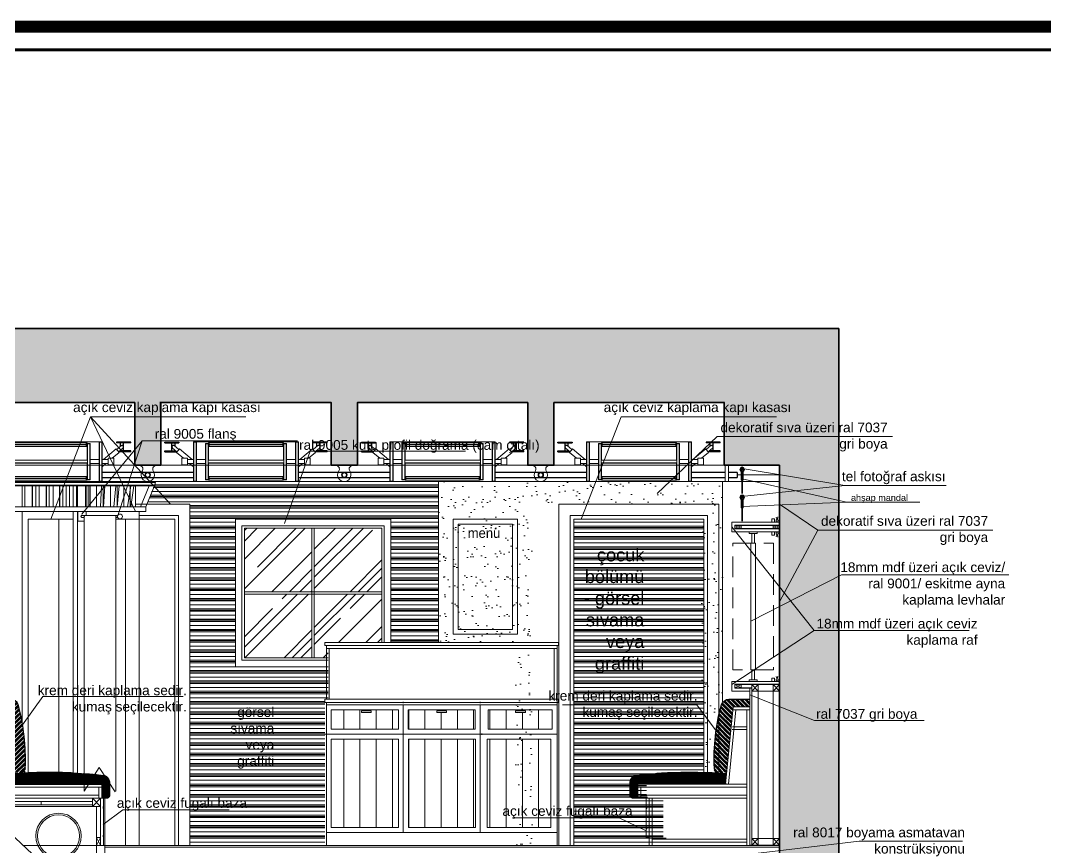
# Model space of a CAD drawing. Header units: millimetres. Extents: x 54215 to 67697, y 23496 to 56611.
# Drawn here: x 57041 to 57672, y 37790 to 38299 of the extents above; entities that cross this region are included whole.
import ezdxf

# ---------------------------------------------------------------- set-up
doc = ezdxf.new("R2010")
doc.units = ezdxf.units.MM
doc.linetypes.add('DASHED', pattern=[19.05, 12.7, -6.35])
doc.layers.add('0 rölöve', color=7, linetype='Continuous', true_color=0xf1380e)
for name, color, linetype, lineweight in [('b_görünüş', 44, 'Continuous', 25), ('no3_ahsap gorunus arka ince', 53, 'Continuous', 15), ('no3_ahsap gorunus arka kalın', 43, 'Continuous', 15), ('no3_ahsap gorunus on ince', 32, 'Continuous', 13), ('no3_cam gorunus arka', 140, 'Continuous', 13), ('no3_duvar kaplama', 8, 'Continuous', 0), ('no3_duvar mevcut', 4, 'Continuous', 35), ('no3_döşeme kaplama', 8, 'Continuous', 0), ('no3_döşeme kaplama trimli', 8, 'Continuous', 0), ('no3_kutu profil gorunus', 8, 'Continuous', 0), ('no3_kutuprofil kesit', 74, 'Continuous', 18), ('no3_lejand', 255, 'Continuous', 13), ('no3_mobilya aydınlatma', 50, 'Continuous', 13), ('no3_paslanmaz gorunus on', 163, 'Continuous', 15), ('no3_tavan aydınlatma', 50, 'Continuous', 13), ('no3_tefriş arka ince', 65, 'Continuous', 13), ('no3_yazı duvar', 152, 'Continuous', 0), ('t_yazı', 154, 'Continuous', 25)]:
    doc.layers.add(name, color=color, linetype=linetype, lineweight=lineweight)
for name, color, linetype, lineweight, true_color in [('no3_ahsap kesit on', 7, 'Continuous', 20, 0xfca103), ('no3_alçıpan kesit', 7, 'Continuous', 20, 0xf5003d), ('no3_tefriş ön ince', 7, 'Continuous', 18, 0x8c1aff)]:
    doc.layers.add(name, color=color, linetype=linetype, lineweight=lineweight, true_color=true_color)
doc.styles.get("Standard").update_dxf_attribs({"font": 'arial.ttf'})
pattern_1 = [(45, (55552.89, 26912.54), (21.552615, 57.47364), [381, -50.8, 127, -25.4]), (45, (55567.8, 26945.41), (-41.84799, 5.92697), [76.2, -8.382, 152.4, -19.05]), (45, (55546.605, 26936.788), (81.36112, 105.428207), [203.2, -35.56, 101.6, -25.4])]

# ---------------------------------------------------------------- blocks, each defined once
blk = doc.blocks.new('sedirriririrust')
at = {"layer": 'no3_döşeme kaplama'}
h = blk.add_hatch(dxfattribs=at)
h.set_pattern_fill('GOST_GROUND', color=256, scale=0.1, angle=-45)
h.set_pattern_definition([(360, (52981.254, 27165.487), (1, -1), [2]), (360, (52981.4662, 27165.2749), (1, -1), [2]), (360, (52981.6783, 27165.0627), (1, -1), [2])])
edge = h.paths.add_edge_path()
edge.add_arc((56118.56, 28443.87), 2, 270, 360)
edge.add_line((56120.56, 28443.87), (56120.56, 28451.33))
edge.add_arc((56115.57, 28451.06), 5, 3.02831, 72.85713)
edge.add_arc((56083.49, 28186.31), 271.61, 82.90309, 94.71618)
edge.add_line((56061.16, 28457), (56061.64, 28450.37))
edge.add_line((56061.64, 28450.37), (56069.16, 28450.37))
edge.add_line((56069.16, 28450.37), (56115.56, 28450.37))
edge.add_line((56115.56, 28450.37), (56115.56, 28441.87))
edge.add_line((56115.56, 28441.87), (56118.56, 28441.87))
at = {"layer": 'no3_döşeme kaplama trimli'}
h = blk.add_hatch(dxfattribs=at)
h.set_pattern_fill('GOST_GROUND', color=256, scale=0.2)
h.set_pattern_definition([(45, (57360.81, 25369.8222), (2.8284271, -2e-16), [4]), (45, (57361.41, 25369.8222), (2.8284271, -2e-16), [4]), (45, (57362.01, 25369.8222), (2.8284271, -2e-16), [4])])
edge = h.paths.add_edge_path()
edge.add_arc((56059.43, 28497.68), 5, 20.17118, 90)
edge.add_line((56059.43, 28502.68), (56046.59, 28502.68))
edge.add_line((56046.59, 28502.68), (56046.59, 28497.98))
edge.add_line((56046.59, 28497.98), (56056.9, 28497.98))
edge.add_line((56056.9, 28497.98), (56061.11, 28457.68))
edge.add_line((56061.11, 28457.68), (56068.43, 28457.68))
edge.add_arc((55933.22, 28464.81), 135.4, 356.98224, 374.80389)
at = {"layer": 'b_görünüş'}
blk.add_line((56059.43, 28502.68), (56046.59, 28502.68), dxfattribs=at)
for centre, radius, start, end in [((56059.43, 28497.68), 5, 20.17118, 90), ((55938.62, 28465.8), 129.93, 357.58692, 14.99108), ((56065, 28460.7), 3.45, 283.57096, 353.84416)]:
    blk.add_arc(centre, radius, start, end, dxfattribs=at)
at = {"layer": 'no3_ahsap gorunus on ince'}
for p, q in [((56120.56, 28443.87), (56120.56, 28451.33)), ((56046.59, 28441.87), (56118.56, 28441.87))]:
    blk.add_line(p, q, dxfattribs=at)
for centre, radius, start, end in [((56082.83, 28154.6), 303.18, 83.51985, 94.09943), ((56115.57, 28451.06), 5, 3.02831, 72.85713), ((56118.56, 28443.87), 2, 270, 0)]:
    blk.add_arc(centre, radius, start, end, dxfattribs=at)
at = {"layer": 'no3_ahsap kesit on'}
for p, q in [((56046.59, 28497.98), (56046.59, 28502.68)), ((56056.9, 28497.98), (56046.59, 28497.98)), ((56046.59, 28497.98), (56046.59, 28441.87)), ((56061.64, 28450.37), (56056.9, 28497.98)), ((56057.03, 28496.18), (56046.59, 28496.18)), ((56048.39, 28496.18), (56048.39, 28441.87)), ((56059.83, 28450.37), (56055.23, 28496.18)), ((56056.27, 28485.78), (56048.39, 28485.78)), ((56056.45, 28483.98), (56048.39, 28483.98)), ((56115.56, 28450.37), (56048.39, 28450.37)), ((56115.56, 28448.57), (56048.39, 28448.57)), ((56061.16, 28450.56), (56060.96, 28450.56)), ((56113.76, 28441.87), (56113.76, 28448.57)), ((56115.56, 28441.87), (56115.56, 28450.37)), ((56113.76, 28443.67), (56048.39, 28443.67))]:
    blk.add_line(p, q, dxfattribs=at)
at = {"layer": 'no3_duvar kaplama', "linetype": 'DASHED'}
blk.add_line((56120.56, 28443.87), (56120.56, 28451.33), dxfattribs=at)
for centre, radius, start, end in [((56082.83, 28154.6), 303.18, 83.51985, 94.09943), ((56115.57, 28451.06), 5, 3.02831, 72.85713), ((56118.56, 28443.87), 2, 270, 0)]:
    blk.add_arc(centre, radius, start, end, dxfattribs=at)
at = {"layer": 'no3_kutuprofil kesit'}
blk.add_line((56068.56, 28450.56), (56068.76, 28450.56), dxfattribs=at)
blk = doc.blocks.new('konstrüksiyonlu sedir')
at = {"layer": 'no3_ahsap gorunus on ince'}
for p, q in [((56109.95, 28436.85), (56109.6, 28436.5)), ((56109.6, 28436.5), (56109.6, 28435.5)), ((56109.6, 28435.5), (56109.95, 28435.15)), ((56109.6, 28419.12), (56109.95, 28419.47)), ((56109.6, 28418.12), (56109.6, 28419.12)), ((56109.95, 28417.77), (56109.6, 28418.12))]:
    blk.add_line(p, q, dxfattribs=at)
for points in [[(56109.95, 28417.77), (56109.95, 28412.77), (56108.15, 28412.77), (56108.15, 28441.85), (56109.95, 28441.85), (56109.95, 28436.85)], [(56109.95, 28435.15), (56109.95, 28419.47)]]:
    blk.add_lwpolyline(points, dxfattribs=at)
at = {"layer": 'no3_duvar kaplama'}
for p, q in [((56109.95, 28436.85), (56109.95, 28435.15)), ((56109.95, 28419.47), (56109.95, 28417.77))]:
    blk.add_line(p, q, dxfattribs=at)
at = {"layer": 'no3_kutu profil gorunus'}
for p, q in [((56009.61, 28537.46), (56036.15, 28537.46)), ((56009.61, 28537.16), (56035.85, 28537.16)), ((56011.11, 28535.66), (56034.35, 28535.66)), ((56034.85, 28516.2), (56014.89, 28536.16)), ((56034.85, 28520.44), (56019.14, 28536.16)), ((56034.35, 28535.66), (56034.35, 28504.18)), ((56035.85, 28504.18), (56035.85, 28537.16)), ((56036.15, 28502.68), (56036.15, 28537.46)), ((56036.15, 28497.68), (56036.15, 28441.85)), ((56034.35, 28496.18), (56034.35, 28443.35)), ((56035.85, 28496.18), (56035.85, 28443.35)), ((56039.85, 28439.85), (56103.15, 28439.85)), ((56039.85, 28437.85), (56103.15, 28437.85)), ((56071.5, 28439.85), (56071.5, 28437.85)), ((56105.65, 28370.47), (56110.65, 28365.78))]:
    blk.add_line(p, q, dxfattribs=at)
blk.add_lwpolyline([(56004.61, 28541.16), (56035.85, 28541.16, -0.414214), (56039.85, 28537.16), (56039.85, 28441.85), (56110.65, 28441.85), (56110.65, 28441.85), (56110.65, 28365.78)], format="xyb", dxfattribs=at)
at = {"layer": 'no3_kutu profil gorunus', "linetype": 'DASHED'}
blk.add_lwpolyline([(56004.61, 28536.16), (56034.85, 28536.16), (56034.85, 28436.85), (56039.85, 28436.85)], dxfattribs=at)
at = {"layer": 'no3_kutu profil gorunus'}
blk.add_lwpolyline([(56039.85, 28436.85), (56103.15, 28436.85), (56105.65, 28436.85), (56105.65, 28370.47)], dxfattribs=at)
at = {"layer": 'no3_kutuprofil kesit'}
for p, q in [((56004.61, 28536.16), (56004.61, 28541.16)), ((56009.61, 28536.16), (56004.61, 28541.16)), ((56004.61, 28536.16), (56009.61, 28541.16)), ((56009.61, 28535.66), (56011.11, 28537.16)), ((56011.11, 28535.66), (56009.61, 28537.16)), ((56034.35, 28502.68), (56035.85, 28504.18)), ((56035.85, 28502.68), (56034.35, 28504.18)), ((56034.35, 28497.68), (56035.85, 28496.18)), ((56035.85, 28497.68), (56034.35, 28496.18)), ((56039.85, 28497.68), (56034.85, 28502.68)), ((56034.85, 28497.68), (56039.85, 28502.68)), ((56034.35, 28443.35), (56035.85, 28441.85)), ((56035.85, 28443.35), (56034.35, 28441.85)), ((56034.85, 28436.85), (56034.85, 28441.85)), ((56039.85, 28436.85), (56034.85, 28441.85)), ((56034.85, 28436.85), (56039.85, 28441.85)), ((56108.15, 28436.85), (56103.15, 28441.85)), ((56103.15, 28436.85), (56108.15, 28441.85)), ((56108.15, 28412.78), (56105.65, 28417.78)), ((56105.65, 28412.78), (56108.15, 28417.78))]:
    blk.add_line(p, q, dxfattribs=at)
for points in [[(56004.61, 28541.16), (56009.61, 28541.16), (56009.61, 28536.16), (56004.61, 28536.16)], [(56009.61, 28535.66), (56011.11, 28535.66), (56011.11, 28537.16), (56009.61, 28537.16)], [(56034.35, 28502.68), (56035.85, 28502.68), (56035.85, 28504.18), (56034.35, 28504.18)], [(56034.35, 28497.68), (56035.85, 28497.68), (56035.85, 28496.18), (56034.35, 28496.18)], [(56034.85, 28502.68), (56039.85, 28502.68), (56039.85, 28497.68), (56034.85, 28497.68)], [(56034.35, 28443.35), (56035.85, 28443.35), (56035.85, 28441.85), (56034.35, 28441.85)], [(56034.85, 28441.85), (56039.85, 28441.85), (56039.85, 28436.85), (56034.85, 28436.85)], [(56103.15, 28441.85), (56108.15, 28441.85), (56108.15, 28436.85), (56103.15, 28436.85)], [(56105.65, 28417.78), (56108.15, 28417.78), (56108.15, 28412.78), (56105.65, 28412.78)]]:
    blk.add_lwpolyline(points, close=True, dxfattribs=at)
for centre in [(56009.76, 28537.61), (56014.76, 28537.61), (56019.76, 28537.61), (56024.76, 28537.61), (56029.76, 28537.61), (56034.76, 28537.61), (56036.3, 28533.85), (56036.3, 28528.85), (56036.3, 28523.85), (56036.3, 28518.85), (56036.3, 28513.85), (56036.3, 28508.85), (56036.3, 28503.85), (56036.3, 28492.68), (56036.3, 28487.68), (56036.3, 28482.68), (56036.3, 28477.68), (56036.3, 28472.68), (56036.3, 28467.68), (56036.3, 28462.68), (56036.3, 28457.68), (56036.3, 28452.68), (56036.3, 28447.68), (56036.3, 28442.68)]:
    blk.add_circle(centre, 0.15, dxfattribs=at)
at = {"layer": 'no3_paslanmaz gorunus on'}
for radius in [14, 13]:
    blk.add_circle((56082.21, 28418.63), radius, dxfattribs=at)
at = {"layer": 'no3_tefriş ön ince'}
for p, q in [((56012.3, 28541.16), (56008.95, 28556.02)), ((56008.95, 28556.02), (56031.51, 28556.02)), ((56028.16, 28541.16), (56031.51, 28556.02))]:
    blk.add_line(p, q, dxfattribs=at)
blk.add_blockref('sedirriririrust', (-6.74, -0.01))
blk = doc.blocks.new('sedirkesit')
at = {"layer": 'no3_döşeme kaplama'}
h = blk.add_hatch(dxfattribs=at)
h.set_pattern_fill('GOST_GROUND', color=256, scale=0.1, angle=-45)
h.set_pattern_definition([(360, (-391.1663, 3306.352), (1, -1), [2]), (360, (-390.9541, 3306.1398), (1, -1), [2]), (360, (-390.742, 3305.9277), (1, -1), [2])])
edge = h.paths.add_edge_path()
edge.add_arc((2746.14, 4584.73), 2, 270, 360)
edge.add_line((2748.14, 4584.73), (2748.14, 4592.19))
edge.add_arc((2743.15, 4591.93), 5, 3.02831, 72.85713)
edge.add_arc((2711.07, 4327.17), 271.61, 82.90309, 94.71618)
edge.add_line((2688.74, 4597.87), (2689.22, 4591.24))
edge.add_line((2689.22, 4591.24), (2696.74, 4591.24))
edge.add_line((2696.74, 4591.24), (2743.14, 4591.24))
edge.add_line((2743.14, 4591.24), (2743.14, 4582.73))
edge.add_line((2743.14, 4582.73), (2746.14, 4582.73))
at = {"layer": 'no3_döşeme kaplama trimli'}
h = blk.add_hatch(dxfattribs=at)
h.set_pattern_fill('GOST_GROUND', color=256, scale=0.2)
h.set_pattern_definition([(45, (3988.3898, 1510.6872), (2.8284271, -2e-16), [4]), (45, (3988.9898, 1510.6872), (2.8284271, -2e-16), [4]), (45, (3989.5898, 1510.6872), (2.8284271, -2e-16), [4])])
edge = h.paths.add_edge_path()
edge.add_arc((2687.01, 4638.55), 5, 20.17118, 90)
edge.add_line((2687.01, 4643.55), (2674.17, 4643.55))
edge.add_line((2674.17, 4643.55), (2674.17, 4638.85))
edge.add_line((2674.17, 4638.85), (2684.48, 4638.85))
edge.add_line((2684.48, 4638.85), (2688.69, 4598.55))
edge.add_line((2688.69, 4598.55), (2696.01, 4598.55))
edge.add_arc((2560.8, 4605.68), 135.4, 356.98224, 374.80389)
at = {"layer": 'b_görünüş'}
blk.add_line((2687.01, 4643.55, 0), (2674.17, 4643.55, 0), dxfattribs=at)
for centre, radius, start, end in [((2687.01, 4638.55, 0), 5, 20.17118, 90), ((2566.2, 4606.67, 0), 129.93, 357.58692, 14.99108), ((2692.58, 4601.57, 0), 3.45, 283.57096, 353.84416)]:
    blk.add_arc(centre, radius, start, end, dxfattribs=at)
at = {"layer": 'no3_ahsap gorunus on ince'}
for p, q in [((2748.14, 4584.73, 0), (2748.14, 4592.19, 0)), ((2675.97, 4582.73, 0), (2746.14, 4582.73, 0)), ((2734.34, 4582.73, 0), (2734.34, 4553.55, 0)), ((2736.14, 4582.73, 0), (2736.14, 4553.55, 0)), ((2737.94, 4577.73, 0), (2737.59, 4577.38, 0)), ((2737.59, 4577.38, 0), (2737.59, 4576.38, 0)), ((2737.59, 4576.38, 0), (2737.94, 4576.03, 0)), ((2737.59, 4564.9, 0), (2737.94, 4565.26, 0)), ((2737.59, 4563.9, 0), (2737.59, 4564.9, 0)), ((2737.94, 4563.55, 0), (2737.59, 4563.9, 0))]:
    blk.add_line(p, q, dxfattribs=at)
at = {"layer": 'no3_ahsap gorunus on ince', "elevation": 0}
for points in [[(2737.94, 4563.55), (2737.94, 4558.55), (2736.14, 4558.55), (2736.14, 4582.73), (2737.94, 4582.73), (2737.94, 4577.73)], [(2737.94, 4576.03), (2737.94, 4565.26)]]:
    blk.add_lwpolyline(points, dxfattribs=at)
at = {"layer": 'no3_ahsap gorunus on ince'}
for centre, radius, start, end in [((2710.41, 4295.47, 0), 303.18, 83.51985, 94.09943), ((2743.15, 4591.93, 0), 5, 3.02831, 72.85713), ((2746.14, 4584.73, 0), 2, 270, 0)]:
    blk.add_arc(centre, radius, start, end, dxfattribs=at)
at = {"layer": 'no3_ahsap kesit on'}
for p, q in [((2674.17, 4638.85, 0), (2674.17, 4643.55, 0)), ((2684.48, 4638.85, 0), (2674.17, 4638.85, 0)), ((2674.17, 4638.85, 0), (2674.17, 4553.55, 0)), ((2684.61, 4637.05, 0), (2674.17, 4637.05, 0)), ((2675.97, 4637.05, 0), (2675.97, 4553.55, 0)), ((2687.41, 4591.24, 0), (2682.81, 4637.05, 0)), ((2689.22, 4591.24, 0), (2684.48, 4638.85, 0)), ((2684.84, 4626.65, 0), (2675.97, 4626.65, 0)), ((2684.98, 4624.85, 0), (2675.97, 4624.85, 0)), ((2743.14, 4591.24, 0), (2675.97, 4591.24, 0)), ((2743.14, 4589.44, 0), (2675.97, 4589.44, 0)), ((2688.74, 4591.43, 0), (2688.54, 4591.43, 0)), ((2741.34, 4582.73, 0), (2741.34, 4589.44, 0)), ((2743.14, 4582.73, 0), (2743.14, 4591.24, 0)), ((2741.34, 4584.53, 0), (2675.97, 4584.53, 0)), ((2734.34, 4557.35, 0), (2675.97, 4557.35, 0)), ((2734.34, 4555.55, 0), (2675.97, 4555.55, 0))]:
    blk.add_line(p, q, dxfattribs=at)
at = {"layer": 'no3_duvar kaplama', "linetype": 'DASHED'}
blk.add_line((2748.14, 4584.73, 0), (2748.14, 4592.19, 0), dxfattribs=at)
at = {"layer": 'no3_duvar kaplama'}
for p, q in [((2737.94, 4577.73, 0), (2737.94, 4576.03, 0)), ((2737.94, 4565.26, 0), (2737.94, 4563.55, 0))]:
    blk.add_line(p, q, dxfattribs=at)
at = {"layer": 'no3_duvar kaplama', "linetype": 'DASHED'}
for centre, radius, start, end in [((2710.41, 4295.47, 0), 303.18, 83.51985, 94.09943), ((2743.15, 4591.93, 0), 5, 3.02831, 72.85713), ((2746.14, 4584.73, 0), 2, 270, 0)]:
    blk.add_arc(centre, radius, start, end, dxfattribs=at)
at = {"layer": 'no3_kutuprofil kesit'}
blk.add_line((2696.14, 4591.43, 0), (2696.34, 4591.43, 0), dxfattribs=at)
blk = doc.blocks.new('mandal')
at = {"layer": 'no3_ahsap gorunus arka ince'}
for p, q in [((10987.33, 17325.82), (10987.9, 17326.47)), ((10988.1, 17326.54), (10987.39, 17325.73))]:
    blk.add_line(p, q, dxfattribs=at)
for points in [[(10987.91, 17326.47, -0.444746), (10987.65, 17326.74, -0.432142), (10987.91, 17327), (10987.51, 17328.69), (10987.35, 17328.68)], [(10987.35, 17325.72), (10987.35, 17322.73), (10987.56, 17322.73), (10987.91, 17323.44), (10987.91, 17323.91, -0.361232), (10987.55, 17324.29, -0.441928), (10987.93, 17324.75), (10987.93, 17325.56), (10987.8, 17325.75), (10987.91, 17325.97), (10987.91, 17326.32)], [(10988.48, 17328.68), (10988.48, 17322.73), (10988.27, 17322.73), (10987.91, 17323.44), (10987.91, 17323.91, 0.361232), (10988.27, 17324.29, 0.441928), (10987.9, 17324.75), (10987.9, 17325.56), (10988.03, 17325.75), (10987.91, 17325.97), (10987.91, 17326.32)], [(10987.91, 17326.47, 0.444746), (10988.18, 17326.74, 0.432142), (10987.91, 17327), (10988.31, 17328.69), (10988.48, 17328.68)]]:
    blk.add_lwpolyline(points, format="xyb", dxfattribs=at)
blk.add_lwpolyline([(10987.35, 17328.68), (10987.35, 17325.85)], dxfattribs=at)
blk.add_circle((10987.91, 17326.73), 0.168, dxfattribs=at)
blk.add_arc((10987.36, 17325.78), 0.0578, 130.20833, 298.69863, dxfattribs=at)
blk = doc.blocks.new('fe4ryvkukm')
for p, q in [((10581.13, 17423.32), (10581.13, 17423.82)), ((10581.13, 17423.82), (10589.85, 17423.82)), ((10581.13, 17423.32), (10589.85, 17423.32)), ((10585.53, 17418.4), (10585.53, 17423.32)), ((10587.43, 17421.17), (10587.43, 17423.32)), ((10589.85, 17423.82), (10589.85, 17423.32)), ((10672.41, 17423.82), (10672.41, 17423.32)), ((10681.13, 17423.82), (10672.41, 17423.82)), ((10681.13, 17423.32), (10672.41, 17423.32)), ((10674.83, 17421.17), (10674.83, 17423.32)), ((10676.73, 17418.4), (10676.73, 17423.32)), ((10681.13, 17423.32), (10681.13, 17423.82)), ((10581.13, 17417.9), (10581.13, 17418.4)), ((10581.13, 17418.4), (10587.92, 17418.4)), ((10581.13, 17417.9), (10581.13, 17418.4)), ((10581.13, 17417.9), (10588.52, 17417.9)), ((10587.43, 17418.4), (10587.43, 17418.81)), ((10681.13, 17417.9), (10673.74, 17417.9)), ((10681.13, 17418.4), (10674.34, 17418.4)), ((10674.83, 17418.4), (10674.83, 17418.81)), ((10681.13, 17417.9), (10681.13, 17418.4)), ((10681.13, 17417.9), (10681.13, 17418.4)), ((10654.25, 17401.65), (10654.25, 17401.35))]:
    blk.add_line(p, q)
for centre, start, end in [((10586.42, 17420.83), 48.6371, 233.24685), ((10675.84, 17420.83), 306.75315, 131.3629)]:
    blk.add_arc(centre, 0.906, start, end)
at = {"layer": 'no3_cam gorunus arka'}
for p, q in [((10608.01, 17422.35), (10654.25, 17422.35)), ((10608.01, 17422.05), (10654.25, 17422.05)), ((10608.01, 17401.65), (10654.25, 17401.65)), ((10608.01, 17401.35), (10654.25, 17401.35))]:
    blk.add_line(p, q, dxfattribs=at)
at = {"layer": 'no3_kutu profil gorunus'}
for p, q in [((10653.75, 17423.35), (10608.51, 17423.35)), ((10653.75, 17421.05), (10608.51, 17421.05)), ((10653.75, 17402.65), (10608.51, 17402.65)), ((10653.75, 17400.35), (10608.51, 17400.35))]:
    blk.add_line(p, q, dxfattribs=at)
blk.add_lwpolyline([(10598.96, 17424.05), (10663.3, 17424.05), (10663.3, 17399.65), (10598.96, 17399.65)], close=True, dxfattribs=at)
at = {"layer": 'no3_kutuprofil kesit'}
for p, q in [((10608.01, 17423.05), (10608.01, 17422.55)), ((10607.81, 17412.8), (10654.45, 17412.8)), ((10607.81, 17412.6), (10654.45, 17412.6)), ((10607.81, 17411.1), (10654.45, 17411.1)), ((10607.81, 17410.9), (10654.45, 17410.9))]:
    blk.add_line(p, q, dxfattribs=at)
for points in [[(10598.76, 17424.05), (10600.64, 17424.05), (10600.64, 17399.65), (10598.76, 17399.65)], [(10598.96, 17423.85), (10600.44, 17423.85), (10600.44, 17399.85), (10598.96, 17399.85)], [(10606.34, 17422.85), (10607.81, 17422.85), (10607.81, 17400.85), (10606.34, 17400.85)], [(10608.01, 17422.35), (10608.01, 17423.35), (10608.51, 17423.35), (10608.51, 17422.35)], [(10608.01, 17422.05), (10608.01, 17421.05), (10608.51, 17421.05), (10608.51, 17422.05)], [(10654.25, 17422.35), (10654.25, 17423.35), (10653.75, 17423.35), (10653.75, 17422.35)], [(10654.25, 17422.05), (10654.25, 17421.05), (10653.75, 17421.05), (10653.75, 17422.05)], [(10655.92, 17422.85), (10654.45, 17422.85), (10654.45, 17400.85), (10655.92, 17400.85)], [(10663.5, 17424.05), (10661.62, 17424.05), (10661.62, 17399.65), (10663.5, 17399.65)], [(10663.3, 17423.85), (10661.82, 17423.85), (10661.82, 17399.85), (10663.3, 17399.85)], [(10608.01, 17401.65), (10608.01, 17402.65), (10608.51, 17402.65), (10608.51, 17401.65)], [(10608.01, 17401.35), (10608.01, 17400.35), (10608.51, 17400.35), (10608.51, 17401.35)], [(10654.25, 17401.65), (10654.25, 17402.65), (10653.75, 17402.65), (10653.75, 17401.65)], [(10654.25, 17401.35), (10654.25, 17400.35), (10653.75, 17400.35), (10653.75, 17401.35)]]:
    blk.add_lwpolyline(points, close=True, dxfattribs=at)
for points in [[(10608.01, 17411.1), (10608.01, 17400.65), (10606.14, 17400.65), (10606.14, 17423.05), (10608.01, 17423.05), (10608.01, 17412.6)], [(10654.25, 17411.1), (10654.25, 17400.65), (10656.12, 17400.65), (10656.12, 17423.05), (10654.25, 17423.05), (10654.25, 17412.6)]]:
    blk.add_lwpolyline(points, dxfattribs=at)
at = {"layer": 'no3_tavan aydınlatma'}
for p, q in [((10588.61, 17417.83), (10585.88, 17420.11)), ((10589.77, 17419.21), (10586.86, 17421.64)), ((10672.49, 17419.21), (10675.4, 17421.64)), ((10673.65, 17417.83), (10676.38, 17420.11)), ((10588.29, 17417.44), (10590.09, 17419.6)), ((10592.59, 17413.85), (10588.29, 17417.44)), ((10597.93, 17413.05), (10590.09, 17419.6)), ((10595.04, 17413.85), (10591.54, 17413.85)), ((10591.54, 17413.85), (10591.54, 17409.85)), ((10595.04, 17409.85), (10595.04, 17413.85)), ((10664.33, 17413.05), (10672.17, 17419.6)), ((10667.22, 17409.85), (10667.22, 17413.85)), ((10667.22, 17413.85), (10670.72, 17413.85)), ((10669.67, 17413.85), (10673.97, 17417.44)), ((10670.72, 17413.85), (10670.72, 17409.85)), ((10673.97, 17417.44), (10672.17, 17419.6)), ((10591.54, 17409.85), (10595.04, 17409.85)), ((10591.54, 17409.85), (10595.04, 17409.85)), ((10595.04, 17413.05), (10598.96, 17413.05)), ((10595.04, 17409.85), (10595.04, 17411.8)), ((10595.04, 17410.65), (10598.96, 17410.65)), ((10595.04, 17410.65), (10596.42, 17410.65)), ((10598.76, 17408.69), (10596.42, 17410.65)), ((10600.46, 17413.05), (10606.16, 17413.05)), ((10600.46, 17410.65), (10606.16, 17410.65)), ((10661.8, 17413.05), (10656.1, 17413.05)), ((10661.8, 17410.65), (10656.1, 17410.65)), ((10667.22, 17413.05), (10663.3, 17413.05)), ((10667.22, 17410.65), (10663.3, 17410.65)), ((10663.5, 17408.69), (10665.84, 17410.65)), ((10670.72, 17409.85), (10667.22, 17409.85))]:
    blk.add_line(p, q, dxfattribs=at)
blk = doc.blocks.new('fwevjuı')
at = {"layer": 'no3_tefriş arka ince'}
blk.add_line((10567.86, 17350.17), (10567.87, 17350.21), dxfattribs=at)
blk.add_circle((10570.64, 17346.69), 1.7, dxfattribs=at)
for centre, radius, start, end in [((10564.81, 17349.58), 3.11, 27.33749, 84.01906), ((10564.85, 17350.47), 2.77, 333.93147, 11.37128), ((10576.42, 17350.47), 2.77, 167.4594, 206.06853), ((10576.45, 17349.58), 3.11, 95.98094, 151.50977), ((10570.64, 17346.78), 4.12, 143.21044, 36.78956)]:
    blk.add_arc(centre, radius, start, end, dxfattribs=at)

msp = doc.modelspace()

# ---------------------------------------------------------------- hatches: boundary and pattern name
at = {"layer": 'no3_duvar kaplama'}
h = msp.add_hatch(dxfattribs=at)
h.set_pattern_fill('JIS_STN_2.5', color=256, scale=3)
h.set_pattern_definition([(45, (43689.048, 18355.919), (-5.3033009, 5.3033009), []), (45, (43694.343, 18355.919), (-5.3033009, 5.3033009), [3.6, -1.5])])
h.paths.add_polyline_path([(57544.415, 38109.552), (56689.415, 38109.552), (56689.415, 37470.47), (56724.415, 37470.47), (56724.415, 38025.47), (56763.915, 38025.47), (56763.915, 38065.47), (56868.915, 38065.47), (56868.915, 38025.47), (56884.915, 38025.47), (56884.915, 38065.47), (56989.915, 38065.47), (56989.915, 38025.47), (57005.915, 38025.47), (57005.915, 38064.052), (57110.915, 38064.052), (57110.915, 38025.517), (57126.915, 38025.517), (57126.915, 38064.052), (57231.915, 38064.052), (57231.915, 38025.517), (57247.968, 38025.517), (57247.968, 38064.052), (57352.915, 38064.052), (57352.915, 38025.517), (57368.968, 38025.517), (57368.968, 38064.052), (57473.915, 38064.052), (57473.915, 38025.517), (57507.915, 38025.517), (57507.915, 37470.47), (57544.415, 37470.47)])
at = {"layer": 'no3_duvar kaplama', "lineweight": 5}
h = msp.add_hatch(dxfattribs=at)
h.set_pattern_fill('PLASTI', color=256, style=0)
h.set_pattern_definition([(0, (43689.048, 19634.885), (0, 6.35), []), (0, (43689.048, 19635.679), (0, 6.35), []), (0, (43689.048, 19636.4725), (0, 6.35), []), (0, (43689.048, 19638.854), (0, 6.35), [])])
h.paths.add_polyline_path([(57229.915, 37881.47), (57229.915, 37914.465), (57228.915, 37914.465), (57228.915, 37916.465), (57297.915, 37916.465), (57297.915, 38015.47), (57123.494, 38015.47), (57118.367, 38001.47), (57144.852, 38001.47), (57144.852, 37791.47), (57227.915, 37791.47), (57227.915, 37881.47)])
h.paths.add_polyline_path([(57229.915, 37901.47), (57229.915, 37914.465), (57228.915, 37914.465), (57228.915, 37916.465), (57268.567, 37916.465), (57268.567, 37992.22), (57172.9, 37992.22), (57172.9, 37901.47)], flags=17)
h = msp.add_hatch(dxfattribs=at)
h.set_pattern_fill('AR-SAND', color=256, scale=0.25, style=0)
h.set_pattern_definition([(37.5, (43689.048, 19634.885), (-0.400008, 12.235331), [0, -9.652, 0, -10.795, 0, -10.31875]), (7.5, (43689.048, 19634.885), (11.238082, 17.920628), [0, -5.207, 0, -8.6995, 0, -3.33375]), (327.5, (43681.238, 19634.885), (19.7748093, 0.0359296), [0, -3.175, 0, -11.43, 0, -14.9225]), (317.5, (43681.238, 19634.885), (19.088911, 5.573233), [0, -1.5875, 0, -7.493, 0, -8.5725])])
h.paths.add_polyline_path([(57297.915, 37916.821), (57345.415, 37916.821), (57345.415, 37791.47), (57355.665, 37791.47), (57355.665, 38001.47), (57460.165, 38001.47), (57460.165, 37836.552), (57470.45, 37836.086), (57470.452, 37836.131), (57469.636, 37836.442), (57468.955, 37836.919), (57468.431, 37837.512), (57468.017, 37838.312), (57467.831, 37839.116), (57467.763, 37841.064), (57467.717, 37844.087), (57467.735, 37846.825), (57467.815, 37849.677), (57468.059, 37854.021), (57468.498, 37858.819), (57469.189, 37864.097), (57470.24, 37870.072), (57471.42, 37875.39), (57472.138, 37878.194), (57472.915, 37879.579), (57472.915, 38015.47), (57297.915, 38015.47)])
at = {"layer": 'no3_duvar kaplama', "lineweight": 0}
h = msp.add_hatch(dxfattribs=at)
h.set_pattern_fill('PLASTI', color=241, style=0)
h.set_pattern_definition([(0, (43699.447, 19634.885), (0, 6.35), []), (0, (43699.447, 19635.679), (0, 6.35), []), (0, (43699.447, 19636.4725), (0, 6.35), []), (0, (43699.447, 19638.854), (0, 6.35), [])])
h.paths.add_polyline_path([(57381.314, 37992.22), (57461.314, 37992.22), (57461.314, 37836.494), (57453.39, 37836.384), (57440.964, 37835.701), (57429.613, 37834.627), (57427.514, 37833.347), (57426.229, 37831.032), (57426.094, 37830.114), (57426.094, 37822.654), (57426.358, 37821.66), (57426.968, 37821.001), (57427.602, 37820.715), (57428.094, 37820.654), (57436.294, 37820.654), (57436.294, 37796.47), (57438.094, 37796.47), (57438.094, 37791.47), (57381.314, 37791.47)])
at = {"layer": 'no3_duvar kaplama'}
h = msp.add_hatch(dxfattribs=at)
h.set_pattern_fill('AR-RROOF', color=256, angle=45)
h.set_pattern_definition(pattern_1)
h.paths.add_polyline_path([(57178.4, 37947.595), (57219.984, 37947.595), (57219.984, 37986.72), (57178.4, 37986.72)])
h = msp.add_hatch(dxfattribs=at)
h.set_pattern_fill('AR-RROOF', color=256, angle=45)
h.set_pattern_definition(pattern_1)
h.paths.add_polyline_path([(57221.484, 37986.72), (57221.484, 37947.595), (57263.067, 37947.595), (57263.067, 37986.72)])
h = msp.add_hatch(dxfattribs=at)
h.set_pattern_fill('AR-RROOF', color=256, angle=45)
h.set_pattern_definition(pattern_1)
h.paths.add_polyline_path([(57219.984, 37906.97), (57219.984, 37946.095), (57178.4, 37946.095), (57178.4, 37906.97)])
h = msp.add_hatch(dxfattribs=at)
h.set_pattern_fill('AR-RROOF', color=256, angle=45)
h.set_pattern_definition(pattern_1)
h.paths.add_polyline_path([(57229.915, 37906.97), (57229.915, 37914.465), (57228.915, 37914.465), (57228.915, 37916.465), (57263.067, 37916.465), (57263.067, 37946.095), (57221.484, 37946.095), (57221.484, 37906.97)])
h = msp.add_hatch(dxfattribs=at)
h.set_pattern_fill('_USER', color=256, scale=10, angle=90, pattern_type=0)
h.set_pattern_definition([(90, (41559.582, 25032.567), (-10, 6e-16), [])])
h.paths.add_polyline_path([(57231.915, 37802.471), (57273.248, 37802.471), (57273.248, 37856.968), (57231.915, 37856.968)])
h.paths.add_polyline_path([(57279.39, 37802.471), (57320.723, 37802.471), (57320.723, 37856.968), (57279.39, 37856.968)])
h.paths.add_polyline_path([(57327.809, 37856.968), (57327.809, 37802.471), (57367.143, 37802.471), (57367.143, 37856.968)])
h.paths.add_polyline_path([(57328.582, 37874.968), (57328.582, 37862.968), (57367.915, 37862.968), (57367.915, 37874.968)])
h.paths.add_polyline_path([(57345.417, 37873.295), (57351.417, 37873.295), (57351.417, 37874.295), (57345.417, 37874.295)], flags=16)
h.paths.add_polyline_path([(57279.248, 37862.968), (57320.582, 37862.968), (57320.582, 37874.968), (57279.248, 37874.968)])
h.paths.add_polyline_path([(57296.881, 37873.295), (57296.881, 37874.295), (57302.881, 37874.295), (57302.881, 37873.295)], flags=16)
h.paths.add_polyline_path([(57273.248, 37862.968), (57273.248, 37874.968), (57231.915, 37874.968), (57231.915, 37862.968)])
h.paths.add_polyline_path([(57250.555, 37873.295), (57250.555, 37874.295), (57256.555, 37874.295), (57256.555, 37873.295)], flags=16)
h.paths.add_polyline_path([(57336.179, 37806.328), (57419.315, 37806.328), (57419.315, 37818.692), (57336.179, 37818.692)], flags=9)

# ---------------------------------------------------------------- linework, layer by layer
for p, q in [((57147.245, 38020.98), (57090.585, 38020.98)), ((57268.272, 38020.98), (57211.585, 38020.98)), ((57389.272, 38020.98), (57332.612, 38020.98)), ((57474.542, 38020.98), (57453.612, 38020.98)), ((57481.915, 38020.98), (57476.545, 38020.98)), ((57481.915, 38020.98), (57481.915, 38017.98)), ((57507.915, 38025.47), (57507.915, 37990.47)), ((57090.585, 38017.98), (57147.245, 38017.98)), ((57211.585, 38017.98), (57268.272, 38017.98)), ((57332.612, 38017.98), (57389.272, 38017.98)), ((57453.612, 38017.98), (57474.542, 38017.98)), ((57476.545, 38017.98), (57481.915, 38017.98)), ((57268.567, 37992.22), (57172.9, 37992.22)), ((57507.915, 37791.47), (57489.665, 37791.47))]:
    msp.add_line(p, q)
at = {"color": 252, "const_width": 2.031}
msp.add_lwpolyline([(58449.655, 37776.191, -0.4142136), (58440.109, 37766.645), (58079.769, 37766.645, 0.4142136), (58055.905, 37742.782), (58055.905, 37510.83, 0.4142136), (58079.769, 37486.967), (58440.109, 37486.967, -0.4142136), (58449.655, 37477.421), (58449.655, 37161.776), (56224.979, 37161.776), (56224.979, 38281.14), (58449.655, 38281.14), (58449.655, 37776.191)], format="xyb", dxfattribs=at)
for points in [[(57484.924, 38018.006), (57485.029, 38018.006), (57485.029, 38008.007), (57484.924, 38008.007)], [(57484.924, 38000.966), (57485.029, 38000.966), (57485.029, 37990.967), (57484.924, 37990.967)]]:
    msp.add_lwpolyline(points, close=True)
for centre, radius, start, end in [((57078.377, 37993.964), 0.6, 89.77375, 270.22625), ((57080.869, 37993.819), 1.208, 143.428748, 176.19124), ((57100.391, 37993.819), 1.208, 143.428748, 176.19124)]:
    msp.add_arc(centre, radius, start, end)
for p in [(57276.248, 37879.468), (57323.582, 37879.468), (57276.248, 37859.968), (57324.582, 37859.968)]:
    msp.add_point(p)
at = {"layer": '0 rölöve'}
for p, q in [((57507.915, 37478.97), (57507.915, 38025.47)), ((57544.415, 37478.97), (57544.415, 38025.47))]:
    msp.add_line(p, q, dxfattribs=at)
at = {"layer": 'no3_ahsap gorunus arka kalın', "linetype": 'DASHED'}
msp.add_lwpolyline([(57479.215, 37977.47), (57504.215, 37977.47), (57504.215, 37899.47), (57479.215, 37899.47)], close=True, dxfattribs=at)
at = {"layer": 'no3_ahsap gorunus on ince'}
for p, q in [((56857.334, 38014.808), (57123.486, 38014.808)), ((57123.477, 38015.47), (57122.977, 38015.47)), ((57123.477, 38013.606), (57123.486, 38014.808)), ((57122.977, 38013.209), (56857.843, 38013.209)), ((57041.57, 37999.964), (57041.57, 38012.716)), ((57047.931, 37999.964), (57047.931, 38012.716)), ((57049.931, 37999.964), (57049.931, 38012.716)), ((57056.291, 37999.964), (57056.291, 38012.716)), ((57058.291, 37999.964), (57058.291, 38012.716)), ((57064.651, 37999.964), (57064.651, 38012.716)), ((57066.651, 37999.964), (57066.651, 38012.716)), ((57073.011, 37999.964), (57073.011, 38012.716)), ((57075.011, 37999.964), (57075.011, 38012.716)), ((57081.371, 37999.964), (57081.371, 38012.716)), ((57083.371, 37999.964), (57083.371, 38012.716)), ((57089.731, 37999.964), (57090.415, 38012.716)), ((57091.731, 37999.964), (57092.415, 38012.716)), ((57098.091, 37999.964), (57099.276, 38012.716)), ((57100.091, 37999.964), (57101.276, 38012.716)), ((57106.451, 37999.964), (57108.404, 38012.716)), ((57108.451, 37999.964), (57110.404, 38012.716)), ((57114.508, 37999.964), (57119.735, 38012.716)), ((57117.75, 37999.964), (57122.977, 38012.716)), ((56863.069, 37999.964), (57117.75, 37999.964)), ((57117.75, 37996.964), (56869.469, 37996.964)), ((57041.534, 37996.964), (57041.534, 37867.374)), ((57073.023, 37996.964), (57041.534, 37996.964)), ((57073.023, 37996.964), (57073.023, 37836.075)), ((57113.615, 37996.964), (57080.627, 37996.964)), ((57144.852, 38001.47), (57111.35, 38001.47)), ((57113.615, 37996.964), (57113.615, 37791.47)), ((57117.75, 37999.964), (57117.75, 37996.964)), ((57144.852, 38001.47), (57144.852, 37791.47)), ((57372.064, 37791.47), (57372.064, 38001.47)), ((57470.564, 38001.47), (57372.064, 38001.47)), ((57470.564, 37836.552), (57470.564, 38001.47)), ((57045.329, 37992.22), (57045.329, 37836.118)), ((57073.023, 37992.22), (57045.329, 37992.22)), ((57064.147, 37992.22), (57064.147, 37836.39)), ((57113.615, 37992.22), (57099.181, 37992.22)), ((57105.219, 37992.22), (57105.219, 37791.47)), ((57137.852, 37994.47), (57113.615, 37994.47)), ((57135.602, 37992.22), (57113.615, 37992.22)), ((57135.602, 37992.22), (57135.602, 37791.47)), ((57137.852, 37994.47), (57137.852, 37791.47)), ((57379.064, 37791.47), (57379.064, 37994.47)), ((57463.564, 37994.47), (57379.064, 37994.47)), ((57381.314, 37791.47), (57381.314, 37992.22)), ((57461.314, 37992.22), (57381.314, 37992.22)), ((57461.314, 37836.494), (57461.314, 37992.22)), ((57463.564, 37836.534), (57463.564, 37994.47)), ((56870.215, 37952.827), (57113.415, 37724.778))]:
    msp.add_line(p, q, dxfattribs=at)
msp.add_lwpolyline([(57122.977, 38013.204), (57122.977, 38012.716), (56857.843, 38012.716), (56857.843, 38014.808)], dxfattribs=at)
for points in [[(57346.594, 37992.22), (57306.985, 37992.22), (57306.985, 37921.47), (57346.594, 37921.47)], [(57343.594, 37989.22), (57309.985, 37989.22), (57309.985, 37924.47), (57343.594, 37924.47)]]:
    msp.add_lwpolyline(points, close=True, dxfattribs=at)
for centre, radius, start, end in [((57123.486, 38015.139), 0.331, 268.259506, 91.518885), ((57123.04, 38013.643), 0.439, 261.774957, 355.086631)]:
    msp.add_arc(centre, radius, start, end, dxfattribs=at)
at = {"layer": 'no3_ahsap kesit on'}
for p, q in [((57504.915, 37992.47), (57503.115, 37992.47)), ((57503.115, 37992.47), (57503.115, 37990.47)), ((57504.915, 37990.47), (57504.915, 37992.47)), ((57503.115, 37982.47), (57503.115, 37984.47)), ((57504.915, 37984.47), (57504.915, 37982.47)), ((57504.915, 37982.47), (57503.115, 37982.47)), ((57483.815, 37892.47), (57507.915, 37892.47)), ((57504.915, 37894.47), (57503.115, 37894.47)), ((57503.115, 37894.47), (57503.115, 37892.47)), ((57504.915, 37892.47), (57504.915, 37894.47)), ((57507.915, 37890.67), (57507.915, 37892.47))]:
    msp.add_line(p, q, dxfattribs=at)
for points in [[(57507.915, 37990.47), (57478.515, 37990.47), (57478.515, 37984.47), (57507.915, 37984.47)], [(57507.915, 37988.67), (57480.315, 37988.67), (57480.315, 37986.27), (57507.915, 37986.27)], [(57489.665, 37886.47), (57478.515, 37886.47), (57478.515, 37892.47), (57507.915, 37892.47)], [(57489.665, 37888.27), (57480.315, 37888.27), (57480.315, 37890.67), (57507.915, 37890.67)]]:
    msp.add_lwpolyline(points, dxfattribs=at)
msp.add_lwpolyline([(57493.215, 37977.47), (57490.215, 37977.47), (57490.215, 37899.47), (57493.215, 37899.47)], close=True, dxfattribs=at)
at = {"layer": 'no3_alçıpan kesit'}
for p, q in [((57489.665, 37791.47), (57489.665, 37888.27)), ((57489.665, 37888.27), (57490.865, 37888.27)), ((57490.865, 37791.47), (57490.865, 37888.27))]:
    msp.add_line(p, q, dxfattribs=at)
at = {"layer": 'no3_duvar kaplama'}
for p, q in [((57043.204, 37999.964), (57043.204, 38012.716)), ((57047.837, 37999.964), (57047.837, 38012.716)), ((57052.056, 37999.964), (57052.056, 38012.716)), ((57056.472, 37999.964), (57056.472, 38012.716)), ((57060.609, 37999.964), (57060.609, 38012.716)), ((57064.789, 37999.964), (57064.789, 38012.716)), ((57068.661, 37999.964), (57068.661, 38012.716)), ((57082.668, 37999.964), (57082.668, 38012.716)), ((57087.301, 37999.964), (57087.301, 38012.716)), ((57091.52, 37999.964), (57091.52, 38012.716)), ((57095.936, 37999.964), (57095.936, 38012.716)), ((57100.073, 37999.964), (57100.073, 38012.716)), ((57104.253, 37999.964), (57104.253, 38012.716)), ((57108.126, 37999.964), (57108.126, 38012.716)), ((57088.918, 37839.466), (57079.679, 37824.841)), ((57098.877, 37824.481), (57088.918, 37839.466)), ((57042.293, 37791.47), (57507.915, 37791.47))]:
    msp.add_line(p, q, dxfattribs=at)
for points in [[(57079.664, 37993.9), (57079.664, 37824.943)], [(57099.181, 37993.953), (57099.181, 37824.943)]]:
    msp.add_lwpolyline(points, dxfattribs=at)
at = {"layer": 'no3_duvar mevcut'}
for p, q in [((56689.415, 38109.552), (57544.415, 38109.552)), ((57544.415, 37470.47), (57544.415, 38109.552)), ((57507.915, 37470.47), (57507.915, 38025.517))]:
    msp.add_line(p, q, dxfattribs=at)
msp.add_lwpolyline([(57005.915, 38064.052), (57110.915, 38064.052), (57110.915, 38025.517), (57126.915, 38025.517), (57126.915, 38064.052), (57231.915, 38064.052), (57231.915, 38025.517), (57247.968, 38025.517), (57247.968, 38064.052), (57352.915, 38064.052), (57352.915, 38025.517), (57368.968, 38025.517), (57368.968, 38064.052), (57473.915, 38064.052), (57473.915, 38025.517), (57507.915, 38025.517)], dxfattribs=at)
at = {"layer": 'no3_döşeme kaplama'}
for p, q in [((57229.915, 37901.47), (57172.9, 37901.47)), ((57507.915, 37791.47), (57092.188, 37791.47)), ((57507.915, 37790.47), (57092.416, 37790.47))]:
    msp.add_line(p, q, dxfattribs=at)
for centre, radius in [((57484.943, 38022.803), 1.377), ((57484.943, 38022.803), 1.177), ((57484.943, 38005.763), 1.377), ((57484.943, 38005.763), 1.177)]:
    msp.add_circle(centre, radius, dxfattribs=at)
at = {"layer": 'no3_kutu profil gorunus'}
for p, q in [((57484.315, 37988.47), (57507.915, 37988.47)), ((57484.315, 37986.47), (57507.915, 37986.47)), ((57484.315, 37890.47), (57507.915, 37890.47)), ((57484.315, 37888.47), (57490.865, 37888.47))]:
    msp.add_line(p, q, dxfattribs=at)
for points in [[(57494.865, 37886.47), (57503.915, 37886.47), (57503.915, 37795.67), (57494.865, 37795.67)], [(57250.555, 37873.295), (57256.555, 37873.295), (57256.555, 37874.295), (57250.555, 37874.295)], [(57296.881, 37873.295), (57302.881, 37873.295), (57302.881, 37874.295), (57296.881, 37874.295)], [(57345.417, 37873.295), (57351.417, 37873.295), (57351.417, 37874.295), (57345.417, 37874.295)]]:
    msp.add_lwpolyline(points, close=True, dxfattribs=at)
at = {"layer": 'no3_kutuprofil kesit'}
for p, q in [((57078.379, 37994.564), (57100.466, 37994.564)), ((57078.379, 37993.364), (57079.664, 37993.364)), ((57099.181, 37993.364), (57100.466, 37993.364)), ((57172.9, 37901.47), (57172.9, 37992.22)), ((57268.567, 37916.465), (57268.567, 37992.22)), ((57219.984, 37986.72), (57219.984, 37906.97)), ((57221.484, 37986.72), (57221.484, 37906.97)), ((57480.315, 37988.47), (57484.315, 37986.47)), ((57480.315, 37986.47), (57484.315, 37988.47)), ((57490.915, 37977.47), (57490.915, 37983.47)), ((57492.515, 37977.47), (57492.515, 37983.47)), ((57503.915, 37988.47), (57507.915, 37986.47)), ((57503.915, 37986.47), (57507.915, 37988.47)), ((57263.067, 37947.595), (57178.4, 37947.595)), ((57263.067, 37946.095), (57178.4, 37946.095)), ((57490.915, 37899.47), (57490.915, 37893.47)), ((57492.515, 37899.47), (57492.515, 37893.47)), ((57480.315, 37888.47), (57484.315, 37890.47)), ((57480.315, 37890.47), (57484.315, 37888.47)), ((57490.865, 37886.47), (57494.865, 37890.47)), ((57490.865, 37890.47), (57494.865, 37886.47)), ((57503.915, 37886.47), (57507.915, 37890.47)), ((57503.915, 37890.47), (57507.915, 37886.47)), ((57490.865, 37791.67), (57494.865, 37795.67)), ((57490.865, 37795.67), (57494.865, 37791.67)), ((57503.915, 37791.67), (57507.915, 37795.67)), ((57503.915, 37795.67), (57507.915, 37791.67))]:
    msp.add_line(p, q, dxfattribs=at)
at = {"layer": 'no3_kutuprofil kesit', "linetype": 'DASHED'}
msp.add_lwpolyline([(57476.545, 38025.47), (57474.542, 38025.47), (57474.542, 38015.458), (57476.545, 38015.458)], close=True, dxfattribs=at)
at = {"layer": 'no3_kutuprofil kesit'}
for points in [[(57080.992, 37994.564), (57080.992, 37996.964), (57075.862, 37996.964), (57075.862, 37990.964), (57079.664, 37990.964)], [(57229.915, 37901.47), (57172.9, 37901.47), (57172.9, 37992.22), (57268.567, 37992.22), (57268.567, 37916.465)], [(57229.915, 37905.47), (57176.9, 37905.47), (57176.9, 37988.22), (57264.567, 37988.22), (57264.567, 37916.465)], [(57229.915, 37906.97), (57178.4, 37906.97), (57178.4, 37986.72), (57263.067, 37986.72), (57263.067, 37916.465)]]:
    msp.add_lwpolyline(points, dxfattribs=at)
for points in [[(57480.315, 37988.47), (57480.315, 37986.47), (57484.315, 37986.47), (57484.315, 37988.47)], [(57489.215, 37983.47), (57494.215, 37983.47), (57494.215, 37984.47), (57489.215, 37984.47)], [(57503.915, 37988.47), (57503.915, 37986.47), (57507.915, 37986.47), (57507.915, 37988.47)], [(57480.315, 37888.47), (57480.315, 37890.47), (57484.315, 37890.47), (57484.315, 37888.47)], [(57489.215, 37893.47), (57494.215, 37893.47), (57494.215, 37892.47), (57489.215, 37892.47)], [(57490.865, 37886.47), (57490.865, 37890.47), (57494.865, 37890.47), (57494.865, 37886.47)], [(57503.915, 37886.47), (57503.915, 37890.47), (57507.915, 37890.47), (57507.915, 37886.47)], [(57490.865, 37791.67), (57490.865, 37795.67), (57494.865, 37795.67), (57494.865, 37791.67)], [(57503.915, 37791.67), (57503.915, 37795.67), (57507.915, 37795.67), (57507.915, 37791.67)]]:
    msp.add_lwpolyline(points, close=True, dxfattribs=at)
for centre, radius in [((57118.924, 38019.528), 1.5), ((57239.95, 38019.528), 1.5), ((57360.95, 38019.528), 1.5), ((57485.022, 38023.405), 1), ((57485.022, 38023.405), 0.4), ((57118.924, 38019.528), 1.3), ((57239.95, 38019.528), 1.3), ((57360.95, 38019.528), 1.3), ((57485.022, 38006.364), 1), ((57485.022, 38006.364), 0.4), ((57101.841, 37993.964), 1.5)]:
    msp.add_circle(centre, radius, dxfattribs=at)
at = {"layer": 'no3_lejand', "color": 1, "const_width": 7.466}
msp.add_lwpolyline([(58463.973, 37147.458), (56210.661, 37147.458), (56210.661, 38295.458), (58463.973, 38295.458), (58463.973, 37776.191, -0.4142136), (58440.109, 37752.327), (58079.769, 37752.327, 0.4142136), (58070.223, 37742.782), (58070.223, 37510.83, 0.4142136), (58079.769, 37501.285), (58440.109, 37501.285, -0.4142136), (58463.973, 37477.421), (58463.973, 37147.458)], format="xyb", dxfattribs=at)
at = {"layer": 'no3_mobilya aydınlatma'}
for p, q in [((57506.409, 37991.978), (57505.8, 37993.472)), ((57506.409, 37991.978), (57506.944, 37993.685)), ((57506.409, 37982.961), (57505.8, 37981.467)), ((57506.409, 37982.961), (57506.944, 37981.255)), ((57506.409, 37893.978), (57505.8, 37895.472)), ((57506.409, 37893.978), (57506.944, 37895.685))]:
    msp.add_line(p, q, dxfattribs=at)
for centre in [(57506.409, 37991.341), (57506.409, 37983.598), (57506.409, 37893.341)]:
    msp.add_circle(centre, 0.637, dxfattribs=at)
at = {"layer": 'no3_tefriş arka ince'}
for p, q in [((57005.915, 38025.47), (57110.915, 38025.517)), ((57126.915, 38025.517), (57231.915, 38025.517)), ((57247.968, 38025.517), (57352.915, 38025.517)), ((57368.968, 38025.517), (57473.915, 38025.517)), ((57507.915, 38015.47), (56724.415, 38015.47)), ((57507.915, 38019.67), (57481.915, 38019.67))]:
    msp.add_line(p, q, dxfattribs=at)
at = {"layer": 'no3_tefriş ön ince'}
for p, q in [((57297.915, 37916.612), (57297.915, 38015.47)), ((57472.915, 38015.47), (57472.915, 37879.579)), ((57070.758, 37999.964), (57070.758, 38012.716)), ((57075.598, 38012.716), (57075.598, 37999.964)), ((57075.598, 37999.964), (57075.598, 38012.716)), ((57080.627, 38012.716), (57080.627, 37999.964)), ((57111.35, 37999.964), (57111.35, 38012.716)), ((57075.598, 37996.964), (57075.598, 37835.935)), ((57075.598, 37835.935), (57075.598, 37996.964)), ((57228.215, 37916.466, 0.025), (57227.915, 37916.166, 0.025)), ((57227.915, 37914.466, 0.025), (57227.915, 37916.166, 0.025)), ((57227.915, 37914.466, 0.025), (57371.915, 37914.466, 0.025)), ((57228.215, 37916.466, 0.025), (57371.615, 37916.466, 0.025)), ((57228.915, 37881.47), (57228.915, 37914.466)), ((57370.915, 37881.47), (57370.915, 37914.466)), ((57371.615, 37916.466, 0.025), (57371.915, 37916.166, 0.025)), ((57371.915, 37914.466, 0.025), (57371.915, 37916.166, 0.025)), ((57228.915, 37912.666), (57370.915, 37912.666)), ((57230.715, 37881.47), (57230.715, 37912.666)), ((57369.115, 37881.47), (57369.115, 37912.666)), ((57371.915, 37881.47), (57227.915, 37881.47)), ((57227.915, 37881.468), (57371.915, 37881.468)), ((57227.915, 37879.468), (57227.915, 37881.468)), ((57227.915, 37879.468), (57371.915, 37879.468)), ((57228.915, 37881.471), (57228.915, 37881.468)), ((57228.915, 37879.468), (57228.915, 37791.471)), ((57228.915, 37877.968), (57370.915, 37877.968)), ((57276.248, 37877.968), (57276.248, 37799.471)), ((57323.582, 37877.968), (57323.582, 37799.471)), ((57370.915, 37881.471), (57370.915, 37791.471)), ((57371.915, 37879.468), (57371.915, 37881.468)), ((57227.915, 37859.968), (57370.915, 37859.968)), ((57228.915, 37791.471), (57228.915, 37799.471)), ((57228.915, 37799.471), (57370.915, 37799.47))]:
    msp.add_line(p, q, dxfattribs=at)
for points in [[(57231.915, 37862.968), (57273.248, 37862.968), (57273.248, 37874.968), (57231.915, 37874.968)], [(57279.248, 37862.968), (57320.582, 37862.968), (57320.582, 37874.968), (57279.248, 37874.968)], [(57328.582, 37862.968), (57367.915, 37862.968), (57367.915, 37874.968), (57328.582, 37874.968)], [(57231.915, 37856.968), (57273.248, 37856.968), (57273.248, 37802.471), (57231.915, 37802.471)], [(57279.39, 37856.968), (57320.723, 37856.968), (57320.723, 37802.471), (57279.39, 37802.471)], [(57327.809, 37856.968), (57367.143, 37856.968), (57367.143, 37802.471), (57327.809, 37802.471)]]:
    msp.add_lwpolyline(points, close=True, dxfattribs=at)
at = {"layer": 'no3_yazı duvar'}
for p, q in [((57083.758, 38055.257), (57132.956, 38001.579)), ((57083.758, 38055.257), (57111.35, 37996.964)), ((57115.555, 38040.434), (57078.377, 37995.386)), ((57548.134, 38013.007), (57485.022, 38023.405)), ((57549.164, 38002.835), (57484.974, 38017.154)), ((57549.164, 38002.835), (57484.725, 38000.003)), ((57549.164, 38002.835), (57594.276, 38002.835)), ((57529.183, 37923.776), (57478.515, 37987.47)), ((57531.487, 37985.61), (57507.915, 37941.463))]:
    msp.add_line(p, q, dxfattribs=at)
for points in [[(57059.176, 37992.22), (57083.758, 38055.257), (57179.344, 38055.257)], [(57385.876, 37992.22), (57410.458, 38055.257), (57506.044, 38055.257)], [(57101.323, 37996.964), (57115.555, 38040.434), (57211.14, 38040.434)], [(57577.417, 38043.135), (57469.615, 38043.135), (57432.643, 38008.11)], [(57203.059, 37989.657), (57218.924, 38034.216), (57314.509, 38034.216)], [(57610.573, 38012.979), (57548.134, 38013.007), (57484.608, 38006.336)], [(57100.341, 37993.964), (57101.323, 37996.964)], [(57639.289, 37985.61), (57531.487, 37985.61), (57507.915, 38001.433)], [(57490.651, 37929.693), (57546.122, 37958.012), (57649.102, 37958.012)], [(57478.515, 37890.47), (57529.183, 37923.776), (57624.768, 37923.776)], [(57041.817, 37865.731), (57054.296, 37883.182), (57140.682, 37883.182)], [(57597.015, 37868.284), (57529.372, 37868.284), (57489.665, 37884.107)], [(57468.888, 37862), (57457.021, 37878.05), (57374.346, 37878.05)], [(57091.362, 37804.428), (57103.48, 37813.351), (57169.115, 37813.351)], [(57425.895, 37800.394), (57409.162, 37808.419), (57343.527, 37808.419)], [(57437.831, 37779.96), (57556.879, 37794.018), (57620.675, 37794.018)]]:
    msp.add_lwpolyline(points, dxfattribs=at)

# ---------------------------------------------------------------- block references
for name, p in [('fe4ryvkukm', (46427.285, 20615.903)), ('fe4ryvkukm', (46548.285, 20615.903)), ('fe4ryvkukm', (46669.312, 20615.903)), ('fe4ryvkukm', (46790.312, 20615.903)), ('fwevjuı', (46548.285, 20672.841)), ('fwevjuı', (46669.312, 20672.841)), ('fwevjuı', (46790.312, 20672.841)), ('mandal', (46497.063, 20693.476)), ('mandal', (46497.063, 20676.436)), ('konstrüksiyonlu sedir', (981.765, 9378.691))]:
    msp.add_blockref(name, p)
at = {"layer": '0 rölöve', "xscale": -1}
msp.add_blockref('sedirkesit', (60163.839, 33237.921, -0.002), dxfattribs=at)

# ---------------------------------------------------------------- texts
at = {"layer": 'no3_yazı duvar', "attachment_point": 3}
for s, insert, char_height, width in [('açık ceviz kaplama kapı kasası', (57188.47, 38064.193), 6, 220.83674), ('açık ceviz kaplama kapı kasası', (57515.169, 38064.193), 6, 220.83674), ('ral 9005 flanş', (57173.516, 38047.804), 6, 132.61414), ('dekoratif sıva üzeri ral 7037 gri boya', (57574.529, 38051.734), 6, 108.02303), ('ral 9005 kutu profil doğrama (cam çıtalı)', (57360.192, 38040.973), 6, 220.83674), (' tel fotoğraf askısı', (57610.163, 38021.619), 6, 108.02303), ('ahşap mandal', (57587.041, 38007.511), 4, 108.02303), ('dekoratif sıva üzeri ral 7037 gri boya', (57636.402, 37994.209), 6, 108.02303), ('çocuk bölümü - görsel sıvama veya graffiti', (57424.699, 37974.321), 8, 40.50227), ('18mm mdf üzeri açık ceviz/ ral 9001/ eskitme ayna kaplama levhalar', (57646.891, 37965.727), 6, 111.81956), ('18mm mdf üzeri açık ceviz kaplama raf', (57629.882, 37931.003), 6, 111.81956), ('krem deri kaplama sedir.\\Pkumaş seçilecektir.', (57142.924, 37889.942), 6, 108.02303), ('krem deri kaplama sedir.\\Pkumaş seçilecektir.', (57457.378, 37886.621), 6, 108.02303), ('görsel sıvama veya graffiti', (57196.818, 37876.572), 6, 40.50227), ('ral 7037 gri boya', (57592.855, 37875.449), 6, 108.02303), ('açık ceviz fugalı baza', (57180.006, 37820.638), 6, 108.02303), ('açık ceviz fugalı baza', (57417.459, 37815.707), 6, 108.02303), ('ral 8017 boyama asmatavan konstrüksiyonu', (57622.12, 37802.504), 6, 143.81258)]:
    msp.add_mtext(s, dxfattribs=dict(at, insert=insert, char_height=char_height, width=width))
at = {"layer": 't_yazı', "insert": (57234.704, 37980.705), "char_height": 6, "width": 184.74758, "attachment_point": 7}
msp.add_mtext('\\pi81.231,t177.23;{\\fBebas|b0|i0|c0|p2;menu}', dxfattribs=at)

doc.saveas('drawing.dxf')
